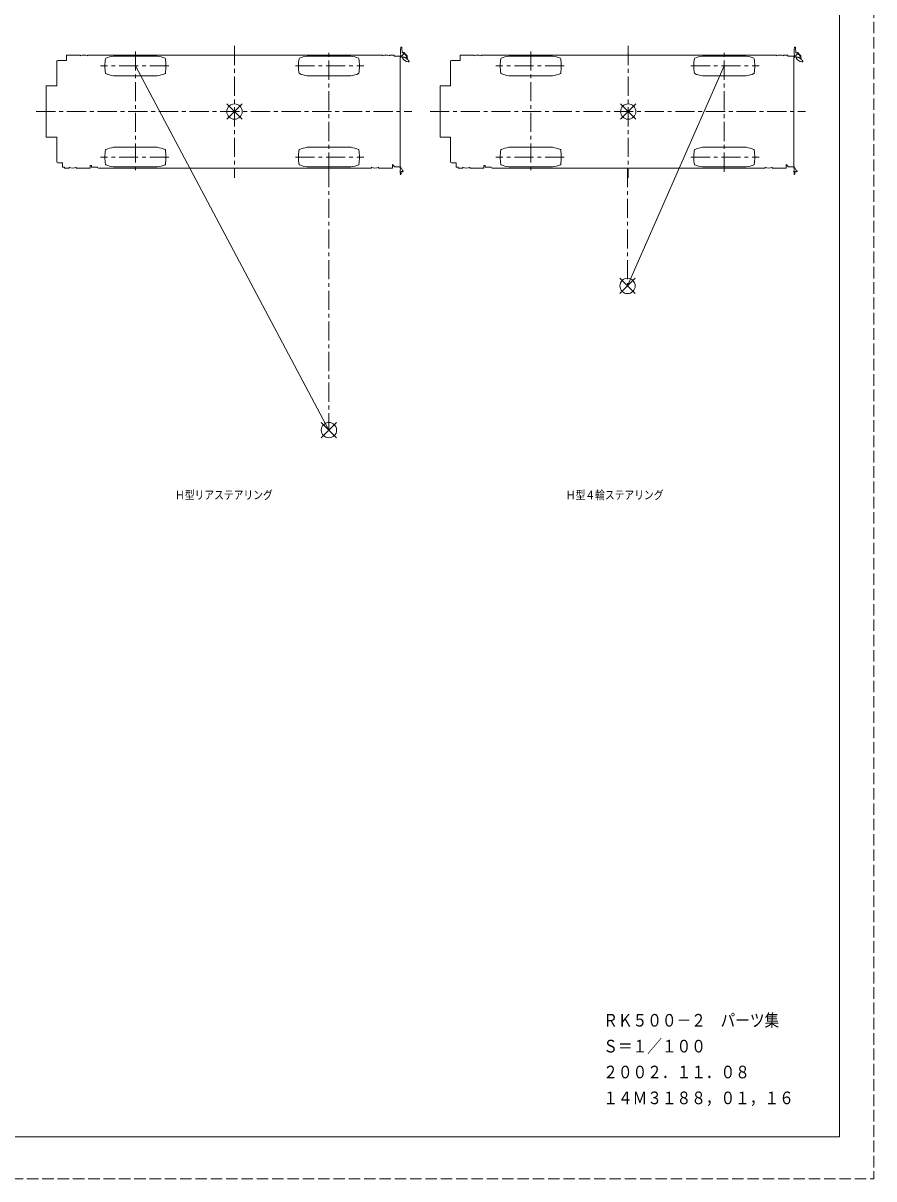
# Model space of a CAD drawing. Units: millimetres on the paper. Extents: x -420 to 420, y -297 to 297.
# Drawn here: x 198.5 to 420.5, y -297 to 4.6 of the extents above; entities that cross this region are included whole.
import ezdxf
from ezdxf.enums import TextEntityAlignment as Align

# ---------------------------------------------------------------- set-up
doc = ezdxf.new("R2010")
doc.units = ezdxf.units.MM
doc.linetypes.add('CHAIN1', pattern=[8, 5, -1, 1, -1])
doc.linetypes.add('DASHED3', pattern=[4, 3, -1])
doc.layers.add('0-0_0', color=7, linetype='Continuous', lineweight=18)
doc.layers.add('0-1_1', color=7, linetype='DASHED3', lineweight=18)
doc.styles.add('ＭＳ ゴシック', font='')
doc.styles.get('ＭＳ ゴシック').set_extended_font_data('MS Gothic')

msp = doc.modelspace()

# ---------------------------------------------------------------- linework, layer by layer
at = {"layer": '0-0_0', "linetype": 'CHAIN1'}
for p, q in [((227.826, -2.757), (227.826, -34.138)), ((253.676, -1.308), (253.676, -35.766)), ((278.326, -34.143), (278.326, -2.762)), ((330.976, -2.757), (330.976, -34.138)), ((356.401, -1.308), (356.401, -35.766)), ((381.476, -34.143), (381.476, -2.762)), ((236.56, -6.55), (218.735, -6.55)), ((269.591, -6.55), (287.417, -6.55)), ((339.711, -6.55), (321.885, -6.55)), ((372.742, -6.55), (390.567, -6.55)), ((201.972, -18.45), (299.943, -18.45)), ((304.697, -18.45), (402.668, -18.45)), ((236.56, -30.35), (218.735, -30.35)), ((269.591, -30.35), (287.417, -30.35)), ((339.711, -30.35), (321.885, -30.35)), ((372.742, -30.35), (390.567, -30.35)), ((278.326, -33.2), (278.326, -101.592)), ((356.226, -33.2), (356.226, -63.964))]:
    msp.add_line(p, q, dxfattribs=at)
at = {"layer": '0-0_0'}
for p, q in [((297.079, -1.625), (297.198, -1.625)), ((297.298, -1.725), (297.298, -2.015)), ((297.298, -2.013), (297.398, -2.825)), ((297.398, -2.825), (297.448, -2.825)), ((297.448, -2.825), (297.448, -3.085)), ((399.805, -1.625), (399.923, -1.625)), ((400.023, -1.725), (400.023, -2.015)), ((400.023, -2.013), (400.123, -2.825)), ((400.123, -2.825), (400.173, -2.825)), ((400.173, -2.825), (400.173, -3.085)), ((207.353, -11.75), (207.353, -5.33)), ((209.823, -5.107), (207.576, -5.107)), ((213.491, -3.7), (209.823, -3.7)), ((209.823, -5.107), (209.823, -3.7)), ((213.491, -3.914), (213.491, -3.7)), ((215.291, -3.914), (215.291, -3.7)), ((215.291, -3.7), (292.341, -3.7)), ((220.016, -4.66), (220.096, -4.54)), ((222.131, -3.985), (233.521, -3.985)), ((235.636, -4.66), (235.556, -4.54)), ((270.516, -4.66), (270.596, -4.54)), ((284.021, -3.985), (272.631, -3.985)), ((286.136, -4.66), (286.056, -4.54)), ((292.341, -3.7), (292.341, -3.914)), ((294.141, -3.914), (294.141, -3.7)), ((294.141, -3.7), (295.361, -3.7)), ((295.361, -4), (295.361, -3.7)), ((295.361, -4), (296.653, -4)), ((297.045, -3.845), (296.818, -4.073)), ((297.938, -3.338), (296.876, -4.4)), ((296.876, -4.4), (296.876, -32.686)), ((297.448, -3.085), (297.806, -3.085)), ((298.531, -3.915), (297.938, -3.338)), ((298.664, -3.778), (298.044, -3.174)), ((298.456, -4.241), (298.542, -4.181)), ((298.456, -4.426), (298.456, -4.241)), ((298.456, -4.426), (298.517, -4.485)), ((298.492, -4.554), (298.517, -4.485)), ((298.562, -4.169), (298.542, -4.181)), ((298.553, -4.67), (298.669, -4.566)), ((298.562, -4.169), (298.562, -3.974)), ((298.669, -4.566), (298.731, -4.597)), ((298.731, -4.597), (298.802, -4.6)), ((298.753, -4.265), (298.753, -3.974)), ((298.831, -4.397), (298.753, -4.265)), ((298.831, -4.583), (298.802, -4.6)), ((298.831, -4.583), (298.831, -4.397)), ((310.078, -11.75), (310.078, -5.33)), ((312.548, -5.107), (310.301, -5.107)), ((316.216, -3.7), (312.548, -3.7)), ((312.548, -5.107), (312.548, -3.7)), ((316.216, -3.914), (316.216, -3.7)), ((318.016, -3.914), (318.016, -3.7)), ((318.016, -3.7), (395.066, -3.7)), ((323.166, -4.66), (323.246, -4.54)), ((325.281, -3.985), (336.671, -3.985)), ((338.786, -4.66), (338.706, -4.54)), ((373.666, -4.66), (373.746, -4.54)), ((387.171, -3.985), (375.781, -3.985)), ((389.286, -4.66), (389.206, -4.54)), ((395.066, -3.7), (395.066, -3.914)), ((396.866, -3.914), (396.866, -3.7)), ((396.866, -3.7), (398.086, -3.7)), ((398.086, -4), (398.086, -3.7)), ((398.086, -4), (399.378, -4)), ((399.771, -3.845), (399.543, -4.073)), ((400.663, -3.338), (399.601, -4.4)), ((399.601, -4.4), (399.601, -32.686)), ((400.173, -3.085), (400.531, -3.085)), ((401.256, -3.915), (400.663, -3.338)), ((401.389, -3.778), (400.769, -3.174)), ((401.181, -4.241), (401.267, -4.181)), ((401.181, -4.426), (401.181, -4.241)), ((401.181, -4.426), (401.242, -4.485)), ((401.217, -4.554), (401.242, -4.485)), ((401.288, -4.169), (401.267, -4.181)), ((401.278, -4.67), (401.394, -4.566)), ((401.288, -4.169), (401.288, -3.974)), ((401.394, -4.566), (401.456, -4.597)), ((401.456, -4.597), (401.527, -4.6)), ((401.479, -4.265), (401.479, -3.974)), ((401.556, -4.397), (401.479, -4.265)), ((401.556, -4.583), (401.527, -4.6)), ((401.556, -4.583), (401.556, -4.397)), ((220.016, -8.44), (220.096, -8.56)), ((278.326, -101.592), (227.826, -6.55)), ((235.636, -8.44), (235.556, -8.56)), ((270.516, -8.44), (270.596, -8.56)), ((286.136, -8.44), (286.056, -8.56)), ((323.166, -8.44), (323.246, -8.56)), ((338.786, -8.44), (338.706, -8.56)), ((356.226, -63.964), (381.476, -6.55)), ((373.666, -8.44), (373.746, -8.56)), ((389.286, -8.44), (389.206, -8.56)), ((204.576, -11.75), (207.353, -11.75)), ((204.576, -11.75), (204.576, -25.15)), ((222.131, -9.115), (233.521, -9.115)), ((284.021, -9.115), (272.631, -9.115)), ((307.301, -11.75), (310.078, -11.75)), ((307.301, -11.75), (307.301, -25.15)), ((325.281, -9.115), (336.671, -9.115)), ((387.171, -9.115), (375.781, -9.115)), ((204.576, -25.15), (207.353, -25.15)), ((207.353, -25.15), (207.353, -31.57)), ((307.301, -25.15), (310.078, -25.15)), ((310.078, -25.15), (310.078, -31.57)), ((220.016, -28.46), (220.096, -28.34)), ((222.131, -27.785), (233.521, -27.785)), ((235.636, -28.46), (235.556, -28.34)), ((270.516, -28.46), (270.596, -28.34)), ((284.021, -27.785), (272.631, -27.785)), ((286.136, -28.46), (286.056, -28.34)), ((323.166, -28.46), (323.246, -28.34)), ((325.281, -27.785), (336.671, -27.785)), ((338.786, -28.46), (338.706, -28.34)), ((373.666, -28.46), (373.746, -28.34)), ((387.171, -27.785), (375.781, -27.785)), ((389.286, -28.46), (389.206, -28.34)), ((208.796, -31.793), (207.576, -31.793)), ((208.796, -33), (208.796, -31.793)), ((209.341, -33), (208.796, -33)), ((209.341, -33), (209.341, -33.2)), ((210.561, -32.986), (210.561, -33.2)), ((216.029, -32.503), (216.368, -32.503)), ((216.029, -32.503), (216.029, -33.2)), ((220.016, -32.24), (220.096, -32.36)), ((222.131, -32.915), (233.521, -32.915)), ((235.636, -32.24), (235.556, -32.36)), ((270.516, -32.24), (270.596, -32.36)), ((284.021, -32.915), (272.631, -32.915)), ((286.136, -32.24), (286.056, -32.36)), ((289.411, -32.986), (289.411, -33.2)), ((291.211, -33.2), (291.211, -32.986)), ((295.326, -32.677), (294.879, -32.23)), ((294.879, -32.23), (294.879, -33.2)), ((295.326, -32.9), (295.326, -32.677)), ((295.326, -32.9), (296.686, -32.9)), ((296.686, -32.9), (296.955, -33.366)), ((296.876, -32.686), (297.599, -33.935)), ((311.521, -31.793), (310.301, -31.793)), ((311.521, -33), (311.521, -31.793)), ((312.066, -33), (311.521, -33)), ((312.066, -33), (312.066, -33.2)), ((313.286, -32.986), (313.286, -33.2)), ((318.754, -32.503), (319.093, -32.503)), ((318.754, -32.503), (318.754, -33.2)), ((323.166, -32.24), (323.246, -32.36)), ((325.281, -32.915), (336.671, -32.915)), ((338.786, -32.24), (338.706, -32.36)), ((373.666, -32.24), (373.746, -32.36)), ((387.171, -32.915), (375.781, -32.915)), ((389.286, -32.24), (389.206, -32.36)), ((392.136, -32.986), (392.136, -33.2)), ((393.936, -33.2), (393.936, -32.986)), ((398.051, -32.677), (397.604, -32.23)), ((397.604, -32.23), (397.604, -33.2)), ((398.051, -32.9), (398.051, -32.677)), ((398.051, -32.9), (399.411, -32.9)), ((399.411, -32.9), (399.681, -33.366)), ((399.601, -32.686), (400.324, -33.935)), ((210.561, -33.2), (209.341, -33.2)), ((289.411, -33.2), (218.176, -33.2)), ((294.879, -33.2), (291.211, -33.2)), ((296.941, -34.77), (296.941, -34.823)), ((297.051, -34.875), (296.993, -34.875)), ((297.724, -34.115), (297.596, -34.115)), ((297.599, -33.935), (297.724, -33.935)), ((297.724, -33.935), (297.724, -34.115)), ((313.286, -33.2), (312.066, -33.2)), ((392.136, -33.2), (320.901, -33.2)), ((397.604, -33.2), (393.936, -33.2)), ((399.667, -34.77), (399.667, -34.823)), ((399.777, -34.875), (399.719, -34.875)), ((400.449, -34.115), (400.321, -34.115)), ((400.324, -33.935), (400.449, -33.935)), ((400.449, -33.935), (400.449, -34.115))]:
    msp.add_line(p, q, dxfattribs=at)
at = {"layer": '0-0_0', "color": 5}
for p, q in [((251.676, -20.45), (255.676, -16.45)), ((251.676, -16.45), (255.676, -20.45)), ((354.401, -16.45), (358.401, -20.45)), ((354.401, -20.45), (358.401, -16.45)), ((354.226, -65.964), (358.226, -61.964)), ((354.226, -61.964), (358.226, -65.964)), ((280.326, -103.592), (276.326, -99.592)), ((280.326, -99.592), (276.326, -103.592)), ((280.326, -103.592), (276.326, -99.592)), ((280.326, -99.592), (276.326, -103.592))]:
    msp.add_line(p, q, dxfattribs=at)
at = {"layer": '0-0_0'}
for points in [[(216.029, -33.2), (212.361, -33.2), (212.361, -32.986)], [(216.368, -32.503), (216.368, -33), (217.948, -33)], [(318.754, -33.2), (315.086, -33.2), (315.086, -32.986)], [(319.093, -32.503), (319.093, -33), (320.673, -33)], [(297.392, -34.115), (297.151, -34.115), (297.151, -34.425)], [(400.117, -34.115), (399.877, -34.115), (399.877, -34.425)]]:
    msp.add_lwpolyline(points, dxfattribs=at)
at = {"layer": '0-0_0', "color": 5}
for centre in [(253.676, -18.45), (356.401, -18.45), (356.226, -63.964), (278.326, -101.592), (278.326, -101.592)]:
    msp.add_circle(centre, 2, dxfattribs=at)
at = {"layer": '0-0_0'}
for centre, radius, start, end in [((302.977, -2.775), 6, 169.92139, 190.07864), ((302.978, -2.775), 6.03, 169.19592, 169.68747), ((297.07, -1.7), 0.025, 169.68693, 270.00304), ((297.079, -1.65), 0.025, 92.23677, 170.72222), ((297.198, -1.725), 0.1, 0.00025, 90.00024), ((405.703, -2.775), 6, 169.92139, 190.07864), ((405.703, -2.775), 6.03, 169.19592, 169.68747), ((399.795, -1.7), 0.025, 169.68693, 270.00304), ((399.805, -1.65), 0.025, 92.23677, 170.72222), ((399.923, -1.725), 0.1, 0.00025, 90.00024), ((207.576, -5.33), 0.223, 89.99999, 179.99997), ((214.391, -5.7), 2, 63.25314, 116.7382), ((232.703, -6.55), 12.828, 171.52721, 188.47279), ((223.73, -13.856), 10, 99.20109, 111.30915), ((231.922, -13.856), 10, 68.69085, 80.79891), ((222.948, -6.55), 12.828, 351.52721, 8.47279), ((283.203, -6.55), 12.828, 171.52721, 187.32892), ((274.23, -13.856), 10, 99.2011, 111.30915), ((282.422, -13.856), 10, 68.69085, 80.79891), ((273.448, -6.55), 12.828, 351.52721, 8.47279), ((293.241, -5.7), 2, 63.25791, 116.74371), ((296.653, -4.223), 0.223, 42.31634, 90.00004), ((297.07, -3.85), 0.025, 90.00022, 168.80147), ((297.822, -4.359), 0.342, 174.11679, 177.95504), ((297.858, -4.325), 0.378, 183.43088, 187.26913), ((297.79, -4.396), 0.316, 162.95012, 166.78837), ((297.895, -4.292), 0.42, 191.00462, 194.84287), ((297.759, -4.436), 0.302, 150.27195, 154.1102), ((297.935, -4.263), 0.466, 197.13438, 200.97263), ((299.147, -3.7), 1.8, 203.14048, 265.82499), ((297.732, -4.477), 0.302, 137.02119, 140.85944), ((297.976, -4.235), 0.514, 202.13149, 205.96974), ((297.707, -4.52), 0.317, 124.42033, 128.25858), ((298.019, -4.211), 0.564, 206.25867, 210.09692), ((297.685, -4.564), 0.344, 113.37244, 117.21069), ((297.666, -4.61), 0.38, 104.1806, 108.01885), ((297.65, -4.657), 0.423, 96.71261, 100.55086), ((297.638, -4.705), 0.469, 90.66725, 94.5055), ((297.629, -4.753), 0.518, 85.73532, 89.57357), ((297.623, -4.803), 0.567, 81.65802, 85.49627), ((297.733, -4.678), 0.438, 89.54474, 93.67605), ((297.724, -4.726), 0.486, 84.47011, 88.60143), ((297.72, -4.775), 0.534, 80.3149, 84.44621), ((297.908, -3.175), 0.136, 0.37628, 138.55226), ((297.718, -4.823), 0.583, 76.85099, 80.9823), ((297.72, -4.872), 0.63, 73.91104, 78.04235), ((297.726, -4.92), 0.675, 71.37259, 75.5039), ((297.735, -4.968), 0.718, 69.14526, 73.27657), ((297.747, -5.015), 0.758, 67.16142, 71.29274), ((297.763, -5.061), 0.794, 65.36969, 69.501), ((297.782, -5.106), 0.828, 63.73027, 67.86159), ((297.805, -5.149), 0.858, 62.21181, 66.34313), ((297.83, -5.19), 0.884, 60.78908, 64.9204), ((297.858, -5.23), 0.905, 59.44136, 63.57268), ((297.889, -5.267), 0.923, 58.15121, 62.28252), ((297.923, -5.302), 0.936, 56.90357, 61.03489), ((297.959, -5.335), 0.945, 55.68507, 59.81639), ((298.458, -3.99), 0.104, 359.99999, 45.77418), ((298.022, -5.525), 1.033, 50.36476, 57.70301), ((298.458, -3.99), 0.295, 359.99999, 45.77418), ((298.108, -5.563), 1.011, 48.17899, 55.51724), ((298.199, -5.589), 0.974, 45.86017, 53.19843), ((298.292, -5.604), 0.923, 43.31882, 50.65708), ((298.387, -5.606), 0.858, 40.43436, 47.77261), ((299.092, -4.96), 0.541, 261.99093, 269.32919), ((298.481, -5.597), 0.782, 37.03179, 44.37005), ((299.074, -5.053), 0.448, 271.45544, 278.79369), ((298.573, -5.575), 0.697, 32.84039, 40.17865), ((299.045, -5.143), 0.366, 285.50483, 292.84308), ((298.661, -5.542), 0.605, 27.41683, 34.75509), ((299.004, -5.228), 0.312, 305.93742, 313.27567), ((298.745, -5.498), 0.51, 20.00195, 27.34021), ((298.953, -5.307), 0.303, 330.89536, 338.23362), ((298.822, -5.443), 0.42, 9.28781, 16.62607), ((298.892, -5.38), 0.345, 353.31194, 0.6502), ((310.301, -5.33), 0.223, 89.99999, 179.99997), ((317.116, -5.7), 2, 63.25314, 116.7382), ((335.854, -6.55), 12.828, 171.52721, 188.47279), ((326.88, -13.856), 10, 99.20109, 111.30915), ((335.072, -13.856), 10, 68.69085, 80.79891), ((326.099, -6.55), 12.828, 351.52721, 8.47279), ((386.354, -6.55), 12.828, 171.52721, 187.32892), ((377.38, -13.856), 10, 99.2011, 111.30915), ((385.572, -13.856), 10, 68.69085, 80.79891), ((376.599, -6.55), 12.828, 351.52721, 8.47279), ((395.966, -5.7), 2, 63.25791, 116.74371), ((399.378, -4.223), 0.223, 42.31634, 90.00004), ((399.795, -3.85), 0.025, 90.00022, 168.80147), ((400.548, -4.359), 0.342, 174.11679, 177.95504), ((400.583, -4.325), 0.378, 183.43088, 187.26913), ((400.515, -4.396), 0.316, 162.95012, 166.78837), ((400.621, -4.292), 0.42, 191.00462, 194.84287), ((400.485, -4.436), 0.302, 150.27195, 154.1102), ((400.66, -4.263), 0.466, 197.13438, 200.97263), ((401.872, -3.7), 1.8, 203.14048, 265.82499), ((400.457, -4.477), 0.302, 137.02119, 140.85944), ((400.702, -4.235), 0.514, 202.13149, 205.96974), ((400.432, -4.52), 0.317, 124.42033, 128.25858), ((400.745, -4.211), 0.564, 206.25867, 210.09692), ((400.41, -4.564), 0.344, 113.37244, 117.21069), ((400.392, -4.61), 0.38, 104.1806, 108.01885), ((400.376, -4.657), 0.423, 96.71261, 100.55086), ((400.363, -4.705), 0.469, 90.66725, 94.5055), ((400.354, -4.753), 0.518, 85.73532, 89.57357), ((400.348, -4.803), 0.567, 81.65802, 85.49627), ((400.458, -4.678), 0.438, 89.54474, 93.67605), ((400.45, -4.726), 0.486, 84.47011, 88.60143), ((400.445, -4.775), 0.534, 80.3149, 84.44621), ((400.633, -3.175), 0.136, 0.37628, 138.55226), ((400.444, -4.823), 0.583, 76.85099, 80.9823), ((400.446, -4.872), 0.63, 73.91104, 78.04235), ((400.451, -4.92), 0.675, 71.37259, 75.5039), ((400.46, -4.968), 0.718, 69.14526, 73.27657), ((400.473, -5.015), 0.758, 67.16142, 71.29274), ((400.489, -5.061), 0.794, 65.36969, 69.501), ((400.508, -5.106), 0.828, 63.73027, 67.86159), ((400.53, -5.149), 0.858, 62.21181, 66.34313), ((400.555, -5.19), 0.884, 60.78908, 64.9204), ((400.584, -5.23), 0.905, 59.44136, 63.57268), ((400.615, -5.267), 0.923, 58.15121, 62.28252), ((400.648, -5.302), 0.936, 56.90357, 61.03489), ((400.684, -5.335), 0.945, 55.68507, 59.81639), ((401.183, -3.99), 0.104, 359.99999, 45.77418), ((400.747, -5.525), 1.033, 50.36476, 57.70301), ((401.183, -3.99), 0.295, 359.99999, 45.77418), ((400.834, -5.563), 1.011, 48.17899, 55.51724), ((400.924, -5.589), 0.974, 45.86017, 53.19843), ((401.018, -5.604), 0.923, 43.31882, 50.65708), ((401.112, -5.606), 0.858, 40.43436, 47.77261), ((401.817, -4.96), 0.541, 261.99093, 269.32919), ((401.206, -5.597), 0.782, 37.03179, 44.37005), ((401.8, -5.053), 0.448, 271.45544, 278.79369), ((401.298, -5.575), 0.697, 32.84039, 40.17865), ((401.77, -5.143), 0.366, 285.50483, 292.84308), ((401.387, -5.542), 0.605, 27.41683, 34.75509), ((401.729, -5.228), 0.312, 305.93742, 313.27567), ((401.47, -5.498), 0.51, 20.00195, 27.34021), ((401.678, -5.307), 0.303, 330.89536, 338.23362), ((401.548, -5.443), 0.42, 9.28781, 16.62607), ((401.617, -5.38), 0.345, 353.31194, 0.6502), ((223.73, 0.756), 10, 248.69085, 260.7989), ((231.922, 0.756), 10, 279.20109, 291.30915), ((283.203, -6.55), 12.828, 187.09167, 188.47279), ((274.23, 0.756), 10, 248.69085, 260.7989), ((282.422, 0.756), 10, 279.20109, 291.30915), ((326.88, 0.756), 10, 248.69085, 260.7989), ((335.072, 0.756), 10, 279.20109, 291.30915), ((386.354, -6.55), 12.828, 187.09167, 188.47279), ((377.38, 0.756), 10, 248.69085, 260.7989), ((385.572, 0.756), 10, 279.20109, 291.30915), ((232.703, -30.35), 12.828, 171.52721, 188.47279), ((223.73, -37.657), 10, 99.2011, 111.30915), ((231.922, -37.657), 10, 68.69085, 80.79891), ((222.948, -30.35), 12.828, 351.52721, 8.47279), ((283.203, -30.35), 12.828, 172.22989, 188.47279), ((283.203, -30.35), 12.828, 171.52721, 172.79209), ((274.23, -37.657), 10, 99.2011, 111.30915), ((282.422, -37.657), 10, 68.69085, 80.79891), ((273.448, -30.35), 12.828, 351.52721, 8.47279), ((335.854, -30.35), 12.828, 171.52721, 188.47279), ((326.88, -37.657), 10, 99.2011, 111.30915), ((335.072, -37.657), 10, 68.69085, 80.79891), ((326.099, -30.35), 12.828, 351.52721, 8.47279), ((386.354, -30.35), 12.828, 172.22989, 188.47279), ((386.354, -30.35), 12.828, 171.52721, 172.79209), ((377.38, -37.657), 10, 99.2011, 111.30915), ((385.572, -37.657), 10, 68.69085, 80.79891), ((376.599, -30.35), 12.828, 351.52721, 8.47279), ((207.576, -31.57), 0.223, 180.00003, 270.00001), ((211.461, -31.2), 2, 243.25784, 296.74363), ((218.176, -32.97), 0.23, 187.49403, 270), ((223.73, -23.044), 10, 248.69085, 260.7989), ((231.922, -23.044), 10, 279.20109, 291.30915), ((274.23, -23.044), 10, 248.69085, 260.7989), ((282.422, -23.044), 10, 279.20109, 291.30915), ((290.311, -31.2), 2, 243.25776, 296.74356), ((310.301, -31.57), 0.223, 180.00003, 270.00001), ((314.186, -31.2), 2, 243.25784, 296.74363), ((320.901, -32.97), 0.23, 187.49403, 270), ((326.88, -23.044), 10, 248.69085, 260.7989), ((335.072, -23.044), 10, 279.20109, 291.30915), ((377.38, -23.044), 10, 248.69085, 260.7989), ((385.572, -23.044), 10, 279.20109, 291.30915), ((393.036, -31.2), 2, 243.25776, 296.74356), ((305.134, -34.025), 8.205, 175.39343, 185.06906), ((296.961, -34.77), 0.02, 90.00013, 180.00002), ((296.993, -34.823), 0.052, 180.00013, 270.00004), ((297.034, -34.774), 0.102, 279.65342, 285.27842), ((297, -34.771), 0.119, 300.91106, 306.53606), ((296.966, -34.764), 0.146, 315.6093, 321.2343), ((296.933, -34.754), 0.178, 325.34433, 330.96933), ((296.902, -34.741), 0.213, 332.02103, 337.64603), ((296.871, -34.725), 0.247, 336.84495, 342.46995), ((296.843, -34.706), 0.28, 340.50759, 346.13259), ((296.816, -34.684), 0.311, 343.41122, 349.03622), ((296.792, -34.66), 0.34, 345.79987, 351.42487), ((296.77, -34.633), 0.366, 347.82864, 353.45364), ((296.751, -34.605), 0.389, 349.60065, 355.22565), ((296.735, -34.575), 0.409, 351.18755, 356.81255), ((296.722, -34.543), 0.425, 352.64134, 358.26634), ((296.712, -34.51), 0.437, 354.00149, 359.62649), ((296.705, -34.476), 0.445, 355.29951, 0.92451), ((296.702, -34.442), 0.45, 356.56202, 2.18702), ((297.494, -34.025), 0.136, 221.43214, 318.56786), ((407.86, -34.025), 8.205, 175.39343, 185.06906), ((399.687, -34.77), 0.02, 90.00013, 180.00002), ((399.719, -34.823), 0.052, 180.00013, 270.00004), ((399.759, -34.774), 0.102, 279.65342, 285.27842), ((399.725, -34.771), 0.119, 300.91106, 306.53606), ((399.692, -34.764), 0.146, 315.6093, 321.2343), ((399.659, -34.754), 0.178, 325.34433, 330.96933), ((399.627, -34.741), 0.213, 332.02103, 337.64603), ((399.597, -34.725), 0.247, 336.84495, 342.46995), ((399.568, -34.706), 0.28, 340.50759, 346.13259), ((399.542, -34.684), 0.311, 343.41122, 349.03622), ((399.518, -34.66), 0.34, 345.79987, 351.42487), ((399.496, -34.633), 0.366, 347.82864, 353.45364), ((399.477, -34.605), 0.389, 349.60065, 355.22565), ((399.461, -34.575), 0.409, 351.18755, 356.81255), ((399.447, -34.543), 0.425, 352.64134, 358.26634), ((399.437, -34.51), 0.437, 354.00149, 359.62649), ((399.431, -34.476), 0.445, 355.29951, 0.92451), ((399.427, -34.442), 0.45, 356.56202, 2.18702), ((400.219, -34.025), 0.136, 221.43214, 318.56786)]:
    msp.add_arc(centre, radius, start, end, dxfattribs=at)
at = {"layer": '0-1_1'}
for p in [(420.5, 297), (420.5, 297), (-420.5, -297), (-420.5, -297)]:
    msp.add_line(p, (420.5, -297), dxfattribs=at)
at = {"layer": '0-1_1', "linetype": 'Continuous'}
for p in [(411.5, 284), (-411.5, -286)]:
    msp.add_line(p, (411.5, -286), dxfattribs=at)

# ---------------------------------------------------------------- texts
at = {"layer": '0-0_0', "style": 'ＭＳ ゴシック', "width": 0.85}
for s, p in [('Ｈ型リアステアリング', (238.162, -120.297)), ('Ｈ型４輪ステアリング', (340.112, -120.297))]:
    msp.add_text(s, height=2.199, dxfattribs=at).set_placement(p, align=Align.BOTTOM_LEFT)
at = {"layer": '0-1_1', "style": 'ＭＳ ゴシック', "width": 0.85}
for s, p in [('ＲＫ５００－２\u3000パーツ集', (349.893, -258.25)), ('Ｓ＝１／１００', (349.893, -265)), ('２００２．１１．０８', (349.893, -271.75)), ('１４Ｍ３１８８，０１，１６', (349.893, -278.5))]:
    msp.add_text(s, height=3.299, dxfattribs=at).set_placement(p, align=Align.BOTTOM_LEFT)

doc.saveas('drawing.dxf')
